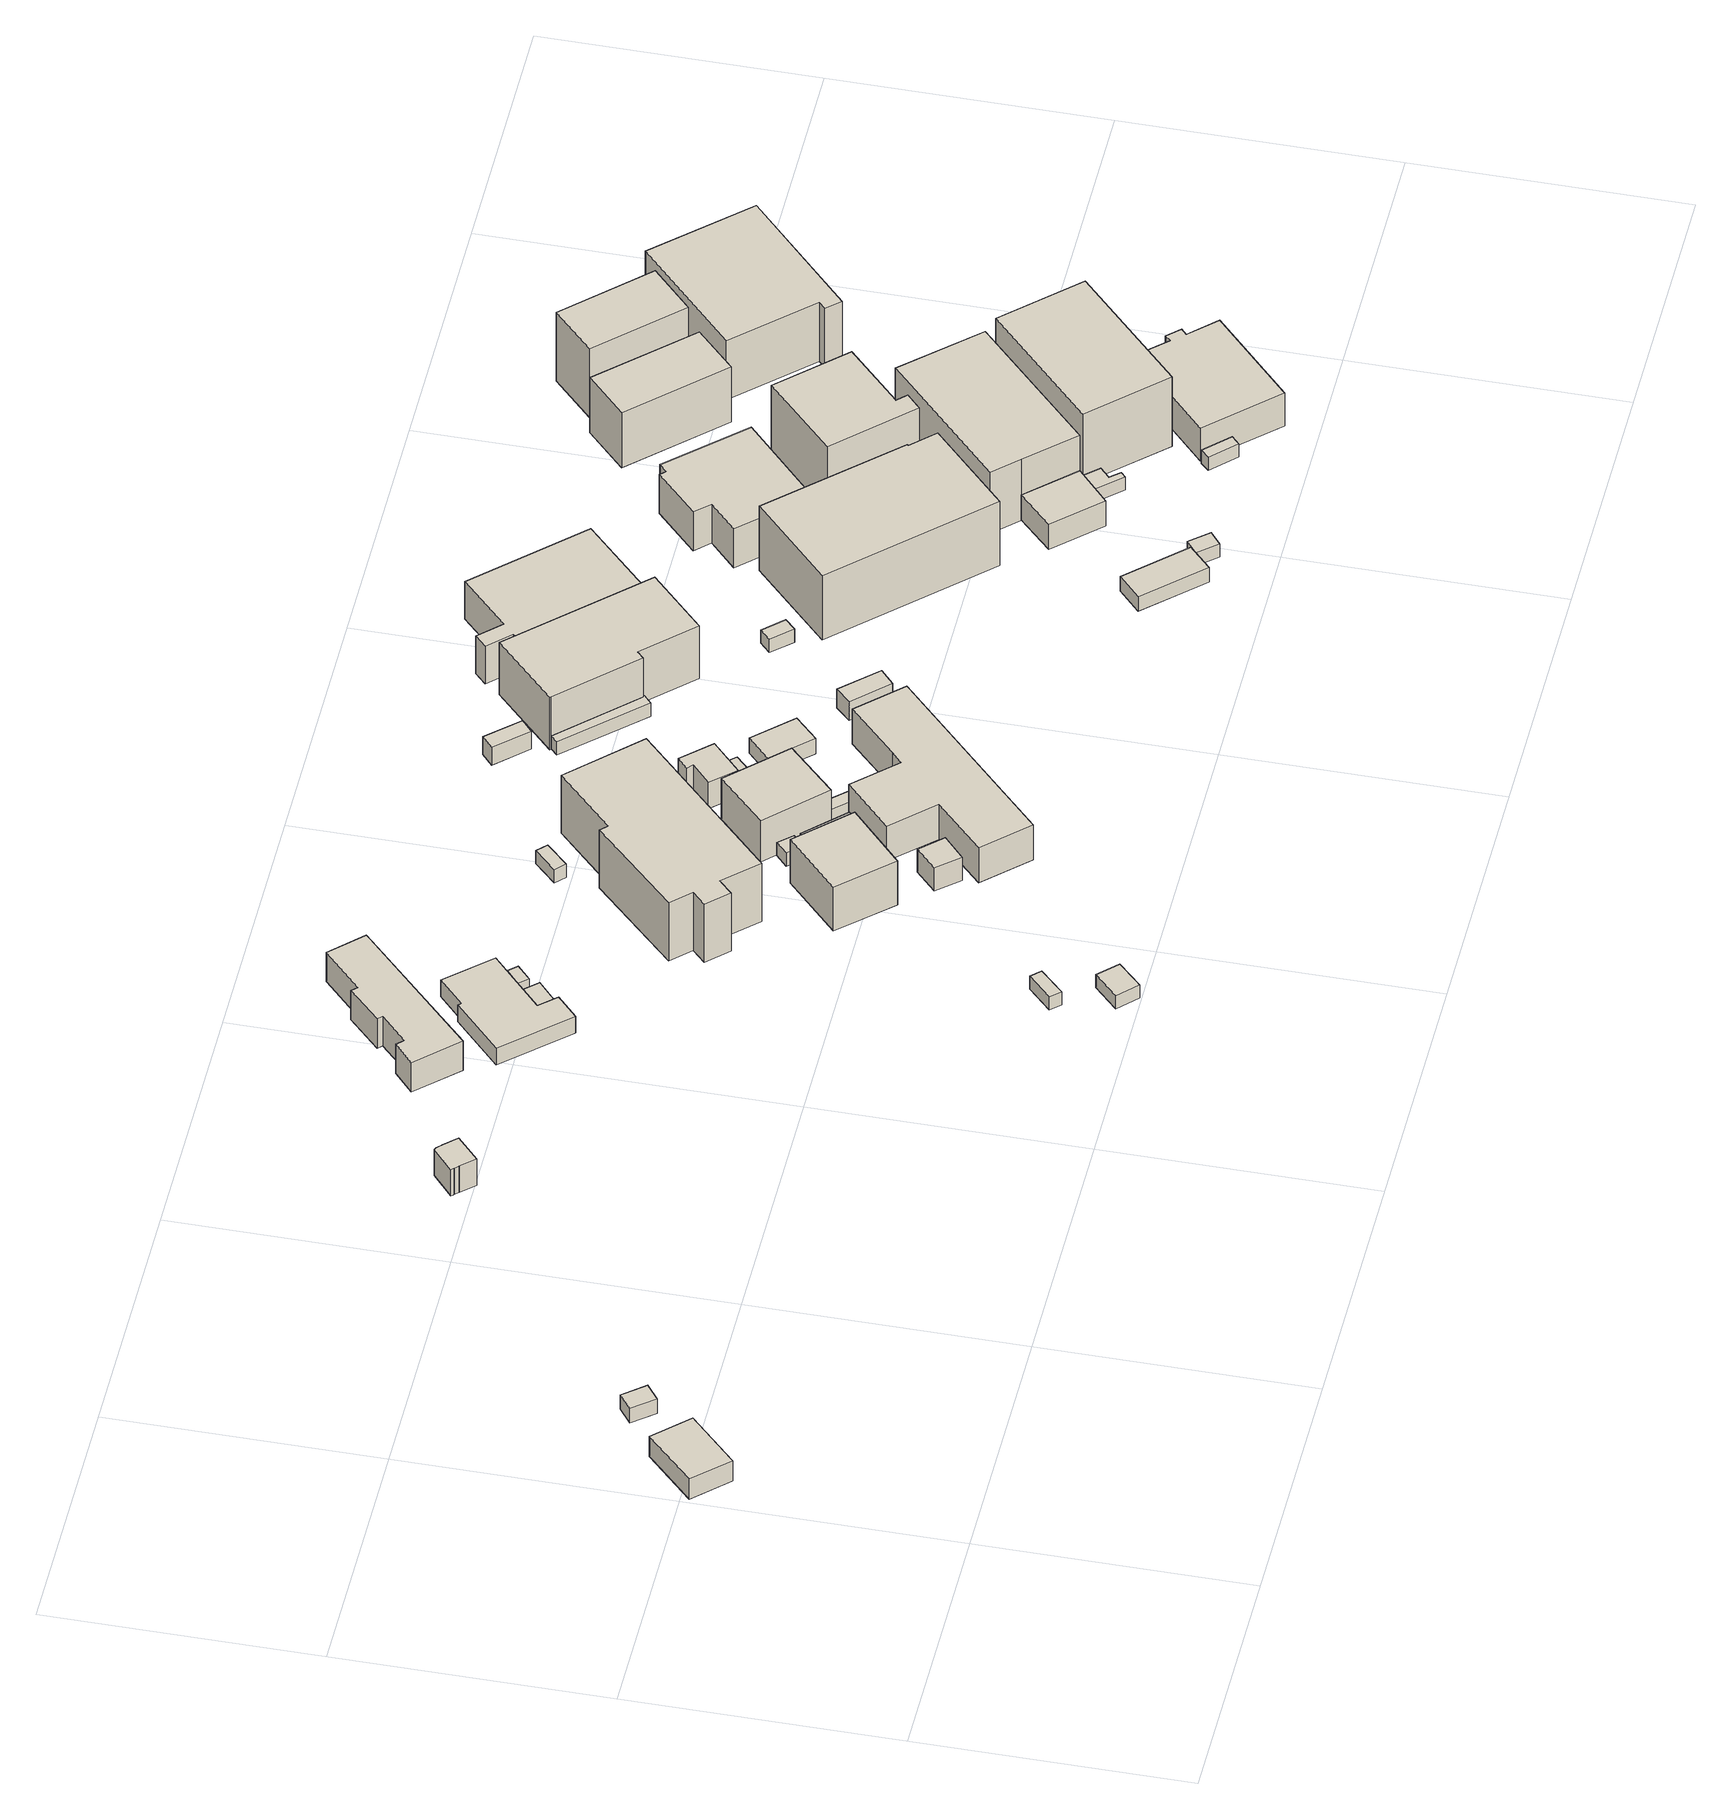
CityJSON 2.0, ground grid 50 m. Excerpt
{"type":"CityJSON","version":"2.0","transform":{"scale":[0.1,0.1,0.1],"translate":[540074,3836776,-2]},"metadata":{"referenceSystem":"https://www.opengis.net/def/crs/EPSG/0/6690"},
"CityObjects":{
"building1":{"type":"Building","attributes":{"class":"3001","measuredHeight":4.7,"BuildingDetailAttribute.specifiedBuildingCoverageRate":0.6,"BuildingDetailAttribute.surveyYear":2017,"BuildingTsunamiRiskAttribute.description":"1","BuildingTsunamiRiskAttribute.rank":"3","BuildingTsunamiRiskAttribute.depth":4.36,"BuildingHighTideRiskAttribute.description":"1","BuildingHighTideRiskAttribute.rank":"4","BuildingHighTideRiskAttribute.depth":7.45,"BuildingIDAttribute.prefecture":"27","BuildingIDAttribute.city":"27104"},"geometry":[{"type":"Solid","lod":"1","boundaries":[[[[0,1,2,3]],[[2,4,5,3]],[[1,6,4,2]],[[0,7,6,1]],[[3,5,7,0]],[[4,6,7,5]]]]}]},
"building2":{"type":"Building","attributes":{"計測周辺長":17.81,"1/2500図郭":56,"区名":"此花区","町丁目名称":"島屋５丁目","街区番号":1,"class":"3001","usage":"441","measuredHeight":3.3,"storeysAboveGround":1,"BuildingDetailAttribute.buildingRoofEdgeArea":19.31,"BuildingDetailAttribute.buildingStructureType":"610","BuildingDetailAttribute.buildingStructureOrgType":"2","BuildingDetailAttribute.detailedUsage":"1520","BuildingDetailAttribute.specifiedBuildingCoverageRate":0.6,"BuildingDetailAttribute.surveyYear":2017,"BuildingTsunamiRiskAttribute.description":"1","BuildingTsunamiRiskAttribute.rank":"3","BuildingTsunamiRiskAttribute.depth":4.49,"BuildingHighTideRiskAttribute.description":"1","BuildingHighTideRiskAttribute.rank":"4","BuildingHighTideRiskAttribute.depth":7.58,"BuildingIDAttribute.prefecture":"27","BuildingIDAttribute.city":"27104"},"geometry":[{"type":"Solid","lod":"1","boundaries":[[[[8,9,10,11]],[[10,12,13,11]],[[9,14,12,10]],[[8,15,14,9]],[[11,13,15,8]],[[12,14,15,13]]]]}]},
"building3":{"type":"Building","attributes":{"計測周辺長":21.99,"1/2500図郭":56,"区名":"此花区","町丁目名称":"島屋５丁目","街区番号":1,"class":"3001","usage":"441","measuredHeight":6,"storeysAboveGround":1,"BuildingDetailAttribute.buildingRoofEdgeArea":30.25,"BuildingDetailAttribute.buildingStructureType":"610","BuildingDetailAttribute.buildingStructureOrgType":"2","BuildingDetailAttribute.detailedUsage":"1520","BuildingDetailAttribute.specifiedBuildingCoverageRate":0.6,"BuildingDetailAttribute.surveyYear":2017,"BuildingTsunamiRiskAttribute.description":"1","BuildingTsunamiRiskAttribute.rank":"3","BuildingTsunamiRiskAttribute.depth":4.31,"BuildingHighTideRiskAttribute.description":"1","BuildingHighTideRiskAttribute.rank":"4","BuildingHighTideRiskAttribute.depth":7.41,"BuildingIDAttribute.prefecture":"27","BuildingIDAttribute.city":"27104"},"geometry":[{"type":"Solid","lod":"1","boundaries":[[[[16,17,18,19,20,21,22,23,24,25,26]],[[25,27,28,26]],[[24,29,27,25]],[[23,30,29,24]],[[22,31,30,23]],[[21,32,31,22]],[[20,33,32,21]],[[19,34,33,20]],[[18,35,34,19]],[[17,36,35,18]],[[16,37,36,17]],[[26,28,37,16]],[[27,29,30,31,32,33,34,35,36,37,28]]]]}]},
"building4":{"type":"Building","attributes":{"計測周辺長":17.36,"1/2500図郭":56,"区名":"此花区","町丁目名称":"島屋５丁目","街区番号":1,"class":"3001","usage":"441","storeysAboveGround":2,"BuildingDetailAttribute.buildingRoofEdgeArea":15.36,"BuildingDetailAttribute.buildingStructureType":"610","BuildingDetailAttribute.buildingStructureOrgType":"2","BuildingDetailAttribute.detailedUsage":"1520","BuildingDetailAttribute.specifiedBuildingCoverageRate":0.6,"BuildingDetailAttribute.surveyYear":2017,"BuildingTsunamiRiskAttribute.description":"1","BuildingTsunamiRiskAttribute.rank":"3","BuildingTsunamiRiskAttribute.depth":4.17,"BuildingHighTideRiskAttribute.description":"1","BuildingHighTideRiskAttribute.rank":"4","BuildingHighTideRiskAttribute.depth":7.27,"BuildingIDAttribute.prefecture":"27","BuildingIDAttribute.city":"27104"},"geometry":[{"type":"Solid","lod":"1","boundaries":[[[[38,39,40,41]],[[40,42,43,41]],[[39,44,42,40]],[[38,45,44,39]],[[41,43,45,38]],[[42,44,45,43]]]]}]},
"building5":{"type":"Building","attributes":{"計測周辺長":22.14,"1/2500図郭":56,"区名":"此花区","町丁目名称":"島屋５丁目","街区番号":1,"class":"3001","usage":"441","storeysAboveGround":2,"BuildingDetailAttribute.buildingRoofEdgeArea":30.17,"BuildingDetailAttribute.buildingStructureType":"610","BuildingDetailAttribute.buildingStructureOrgType":"2","BuildingDetailAttribute.detailedUsage":"1520","BuildingDetailAttribute.specifiedBuildingCoverageRate":0.6,"BuildingDetailAttribute.surveyYear":2017,"BuildingTsunamiRiskAttribute.description":"1","BuildingTsunamiRiskAttribute.rank":"3","BuildingTsunamiRiskAttribute.depth":4.12,"BuildingHighTideRiskAttribute.description":"1","BuildingHighTideRiskAttribute.rank":"4","BuildingHighTideRiskAttribute.depth":7.22,"BuildingIDAttribute.prefecture":"27","BuildingIDAttribute.city":"27104"},"geometry":[{"type":"Solid","lod":"1","boundaries":[[[[46,47,48,49]],[[48,50,51,49]],[[47,52,50,48]],[[46,53,52,47]],[[49,51,53,46]],[[50,52,53,51]]]]}]},
"building6":{"type":"Building","attributes":{"計測周辺長":84.19,"1/2500図郭":56,"区名":"此花区","町丁目名称":"島屋５丁目","街区番号":1,"class":"3001","usage":"441","measuredHeight":6.7,"storeysAboveGround":2,"BuildingDetailAttribute.buildingRoofEdgeArea":272.31,"BuildingDetailAttribute.buildingStructureType":"610","BuildingDetailAttribute.buildingStructureOrgType":"2","BuildingDetailAttribute.detailedUsage":"1520","BuildingDetailAttribute.specifiedBuildingCoverageRate":0.6,"BuildingDetailAttribute.surveyYear":2017,"BuildingTsunamiRiskAttribute.description":"1","BuildingTsunamiRiskAttribute.rank":"3","BuildingTsunamiRiskAttribute.depth":4.66,"BuildingHighTideRiskAttribute.description":"1","BuildingHighTideRiskAttribute.rank":"4","BuildingHighTideRiskAttribute.depth":7.77,"BuildingIDAttribute.prefecture":"27","BuildingIDAttribute.city":"27104"},"geometry":[{"type":"Solid","lod":"1","boundaries":[[[[54,55,56,57,58,59,60,61,62,63]],[[62,64,65,63]],[[61,66,64,62]],[[60,67,66,61]],[[59,68,67,60]],[[58,69,68,59]],[[57,70,69,58]],[[56,71,70,57]],[[55,72,71,56]],[[54,73,72,55]],[[63,65,73,54]],[[64,66,67,68,69,70,71,72,73,65]]]]}]},
"building7":{"type":"Building","attributes":{"計測周辺長":70,"1/2500図郭":56,"区名":"此花区","町丁目名称":"島屋５丁目","街区番号":1,"class":"3001","usage":"441","measuredHeight":3.8,"storeysAboveGround":2,"BuildingDetailAttribute.buildingRoofEdgeArea":241.01,"BuildingDetailAttribute.buildingStructureType":"610","BuildingDetailAttribute.buildingStructureOrgType":"2","BuildingDetailAttribute.detailedUsage":"1520","BuildingDetailAttribute.specifiedBuildingCoverageRate":0.6,"BuildingDetailAttribute.surveyYear":2017,"BuildingTsunamiRiskAttribute.description":"1","BuildingTsunamiRiskAttribute.rank":"3","BuildingTsunamiRiskAttribute.depth":4.44,"BuildingHighTideRiskAttribute.description":"1","BuildingHighTideRiskAttribute.rank":"4","BuildingHighTideRiskAttribute.depth":7.55,"BuildingIDAttribute.prefecture":"27","BuildingIDAttribute.city":"27104"},"geometry":[{"type":"Solid","lod":"1","boundaries":[[[[74,75,76,77,78,79,80,81]],[[80,82,83,81]],[[79,84,82,80]],[[78,85,84,79]],[[77,86,85,78]],[[76,87,86,77]],[[75,88,87,76]],[[74,89,88,75]],[[81,83,89,74]],[[82,84,85,86,87,88,89,83]]]]}]},
"building8":{"type":"Building","attributes":{"class":"3003","BuildingDetailAttribute.specifiedBuildingCoverageRate":0.6,"BuildingDetailAttribute.surveyYear":2017,"BuildingTsunamiRiskAttribute.description":"1","BuildingTsunamiRiskAttribute.rank":"3","BuildingTsunamiRiskAttribute.depth":4.48,"BuildingHighTideRiskAttribute.description":"1","BuildingHighTideRiskAttribute.rank":"4","BuildingHighTideRiskAttribute.depth":7.58,"BuildingIDAttribute.prefecture":"27","BuildingIDAttribute.city":"27104"},"geometry":[{"type":"Solid","lod":"1","boundaries":[[[[90,91,92,93]],[[92,94,95,93]],[[91,96,94,92]],[[90,97,96,91]],[[93,95,97,90]],[[94,96,97,95]]]]}]},
"building9":{"type":"Building","attributes":{"class":"3001","BuildingDetailAttribute.specifiedBuildingCoverageRate":0.6,"BuildingDetailAttribute.surveyYear":2017,"BuildingTsunamiRiskAttribute.description":"1","BuildingTsunamiRiskAttribute.rank":"3","BuildingTsunamiRiskAttribute.depth":4.39,"BuildingHighTideRiskAttribute.description":"1","BuildingHighTideRiskAttribute.rank":"4","BuildingHighTideRiskAttribute.depth":7.5,"BuildingIDAttribute.prefecture":"27","BuildingIDAttribute.city":"27104"},"geometry":[{"type":"Solid","lod":"1","boundaries":[[[[98,99,100,101]],[[100,102,103,101]],[[99,104,102,100]],[[98,105,104,99]],[[101,103,105,98]],[[102,104,105,103]]]]}]},
"building10":{"type":"Building","attributes":{"計測周辺長":53.42,"1/2500図郭":56,"区名":"此花区","町丁目名称":"島屋５丁目","街区番号":1,"class":"3001","usage":"441","measuredHeight":10,"storeysAboveGround":2,"BuildingDetailAttribute.buildingRoofEdgeArea":177.83,"BuildingDetailAttribute.buildingStructureType":"610","BuildingDetailAttribute.buildingStructureOrgType":"2","BuildingDetailAttribute.detailedUsage":"1520","BuildingDetailAttribute.specifiedBuildingCoverageRate":0.6,"BuildingDetailAttribute.surveyYear":2017,"BuildingTsunamiRiskAttribute.description":"1","BuildingTsunamiRiskAttribute.rank":"3","BuildingTsunamiRiskAttribute.depth":4.28,"BuildingHighTideRiskAttribute.description":"1","BuildingHighTideRiskAttribute.rank":"4","BuildingHighTideRiskAttribute.depth":7.39,"BuildingIDAttribute.prefecture":"27","BuildingIDAttribute.city":"27104"},"geometry":[{"type":"Solid","lod":"1","boundaries":[[[[106,107,108,109]],[[108,110,111,109]],[[107,112,110,108]],[[106,113,112,107]],[[109,111,113,106]],[[110,112,113,111]]]]}]},
"building11":{"type":"Building","attributes":{"計測周辺長":21.95,"1/2500図郭":56,"区名":"此花区","町丁目名称":"島屋５丁目","街区番号":1,"class":"3001","usage":"441","measuredHeight":5.3,"storeysAboveGround":1,"BuildingDetailAttribute.buildingRoofEdgeArea":30.09,"BuildingDetailAttribute.buildingStructureType":"610","BuildingDetailAttribute.buildingStructureOrgType":"2","BuildingDetailAttribute.detailedUsage":"1520","BuildingDetailAttribute.specifiedBuildingCoverageRate":0.6,"BuildingDetailAttribute.surveyYear":2017,"BuildingTsunamiRiskAttribute.description":"1","BuildingTsunamiRiskAttribute.rank":"3","BuildingTsunamiRiskAttribute.depth":4.28,"BuildingHighTideRiskAttribute.description":"1","BuildingHighTideRiskAttribute.rank":"4","BuildingHighTideRiskAttribute.depth":7.38,"BuildingIDAttribute.prefecture":"27","BuildingIDAttribute.city":"27104"},"geometry":[{"type":"Solid","lod":"1","boundaries":[[[[114,115,116,117]],[[116,118,119,117]],[[115,120,118,116]],[[114,121,120,115]],[[117,119,121,114]],[[118,120,121,119]]]]}]},
"building12":{"type":"Building","attributes":{"計測周辺長":117.54,"1/2500図郭":56,"区名":"此花区","町丁目名称":"島屋５丁目","街区番号":1,"class":"3002","usage":"441","measuredHeight":13.3,"storeysAboveGround":2,"BuildingDetailAttribute.buildingRoofEdgeArea":674.58,"BuildingDetailAttribute.buildingStructureType":"610","BuildingDetailAttribute.buildingStructureOrgType":"2","BuildingDetailAttribute.detailedUsage":"1520","BuildingDetailAttribute.specifiedBuildingCoverageRate":0.6,"BuildingDetailAttribute.surveyYear":2017,"BuildingTsunamiRiskAttribute.description":"1","BuildingTsunamiRiskAttribute.rank":"3","BuildingTsunamiRiskAttribute.depth":4.44,"BuildingHighTideRiskAttribute.description":"1","BuildingHighTideRiskAttribute.rank":"4","BuildingHighTideRiskAttribute.depth":7.6,"BuildingIDAttribute.prefecture":"27","BuildingIDAttribute.city":"27104"},"geometry":[{"type":"Solid","lod":"1","boundaries":[[[[122,123,124,125,126,127,128,129,130,131]],[[130,132,133,131]],[[129,134,132,130]],[[128,135,134,129]],[[127,136,135,128]],[[126,137,136,127]],[[125,138,137,126]],[[124,139,138,125]],[[123,140,139,124]],[[122,141,140,123]],[[131,133,141,122]],[[132,134,135,136,137,138,139,140,141,133]]]]}]},
"building13":{"type":"Building","attributes":{"class":"3001","BuildingDetailAttribute.specifiedBuildingCoverageRate":0.6,"BuildingDetailAttribute.surveyYear":2017,"BuildingTsunamiRiskAttribute.description":"1","BuildingTsunamiRiskAttribute.rank":"3","BuildingTsunamiRiskAttribute.depth":4.15,"BuildingHighTideRiskAttribute.description":"1","BuildingHighTideRiskAttribute.rank":"4","BuildingHighTideRiskAttribute.depth":7.26,"BuildingIDAttribute.prefecture":"27","BuildingIDAttribute.city":"27104"},"geometry":[{"type":"Solid","lod":"1","boundaries":[[[[142,143,144,145]],[[144,146,147,145]],[[143,148,146,144]],[[142,149,148,143]],[[145,147,149,142]],[[146,148,149,147]]]]}]},
"building14":{"type":"Building","attributes":{"class":"3001","measuredHeight":3,"BuildingDetailAttribute.specifiedBuildingCoverageRate":0.6,"BuildingDetailAttribute.surveyYear":2017,"BuildingTsunamiRiskAttribute.description":"1","BuildingTsunamiRiskAttribute.rank":"3","BuildingTsunamiRiskAttribute.depth":4.18,"BuildingHighTideRiskAttribute.description":"1","BuildingHighTideRiskAttribute.rank":"4","BuildingHighTideRiskAttribute.depth":7.29,"BuildingIDAttribute.prefecture":"27","BuildingIDAttribute.city":"27104"},"geometry":[{"type":"Solid","lod":"1","boundaries":[[[[150,151,152,153]],[[152,154,155,153]],[[151,156,154,152]],[[150,157,156,151]],[[153,155,157,150]],[[154,156,157,155]]]]}]},
"building15":{"type":"Building","attributes":{"class":"3001","BuildingDetailAttribute.specifiedBuildingCoverageRate":0.6,"BuildingDetailAttribute.surveyYear":2017,"BuildingTsunamiRiskAttribute.description":"1","BuildingTsunamiRiskAttribute.rank":"3","BuildingTsunamiRiskAttribute.depth":4.43,"BuildingHighTideRiskAttribute.description":"1","BuildingHighTideRiskAttribute.rank":"4","BuildingHighTideRiskAttribute.depth":7.54,"BuildingIDAttribute.prefecture":"27","BuildingIDAttribute.city":"27104"},"geometry":[{"type":"Solid","lod":"1","boundaries":[[[[158,159,160,161]],[[160,162,163,161]],[[159,164,162,160]],[[158,165,164,159]],[[161,163,165,158]],[[162,164,165,163]]]]}]},
"building16":{"type":"Building","attributes":{"class":"3001","BuildingDetailAttribute.specifiedBuildingCoverageRate":0.6,"BuildingDetailAttribute.surveyYear":2017,"BuildingTsunamiRiskAttribute.description":"1","BuildingTsunamiRiskAttribute.rank":"3","BuildingTsunamiRiskAttribute.depth":4.09,"BuildingHighTideRiskAttribute.description":"1","BuildingHighTideRiskAttribute.rank":"4","BuildingHighTideRiskAttribute.depth":7.2,"BuildingIDAttribute.prefecture":"27","BuildingIDAttribute.city":"27104"},"geometry":[{"type":"Solid","lod":"1","boundaries":[[[[166,167,168,169]],[[168,170,171,169]],[[167,172,170,168]],[[166,173,172,167]],[[169,171,173,166]],[[170,172,173,171]]]]}]},
"building17":{"type":"Building","attributes":{"計測周辺長":55.17,"1/2500図郭":56,"区名":"此花区","町丁目名称":"島屋５丁目","街区番号":1,"class":"3001","usage":"441","measuredHeight":9.5,"storeysAboveGround":2,"BuildingDetailAttribute.buildingRoofEdgeArea":189.56,"BuildingDetailAttribute.buildingStructureType":"610","BuildingDetailAttribute.buildingStructureOrgType":"2","BuildingDetailAttribute.detailedUsage":"1520","BuildingDetailAttribute.specifiedBuildingCoverageRate":0.6,"BuildingDetailAttribute.surveyYear":2017,"BuildingTsunamiRiskAttribute.description":"1","BuildingTsunamiRiskAttribute.rank":"3","BuildingTsunamiRiskAttribute.depth":3.87,"BuildingHighTideRiskAttribute.description":"1","BuildingHighTideRiskAttribute.rank":"4","BuildingHighTideRiskAttribute.depth":6.98,"BuildingIDAttribute.prefecture":"27","BuildingIDAttribute.city":"27104"},"geometry":[{"type":"Solid","lod":"1","boundaries":[[[[174,175,176,177]],[[176,178,179,177]],[[175,180,178,176]],[[174,181,180,175]],[[177,179,181,174]],[[178,180,181,179]]]]}]},
"building18":{"type":"Building","attributes":{"class":"3001","BuildingDetailAttribute.specifiedBuildingCoverageRate":0.6,"BuildingDetailAttribute.surveyYear":2017,"BuildingTsunamiRiskAttribute.description":"1","BuildingTsunamiRiskAttribute.rank":"3","BuildingTsunamiRiskAttribute.depth":4.09,"BuildingHighTideRiskAttribute.description":"1","BuildingHighTideRiskAttribute.rank":"4","BuildingHighTideRiskAttribute.depth":7.2,"BuildingIDAttribute.prefecture":"27","BuildingIDAttribute.city":"27104"},"geometry":[{"type":"Solid","lod":"1","boundaries":[[[[182,183,184,185]],[[184,186,187,185]],[[183,188,186,184]],[[182,189,188,183]],[[185,187,189,182]],[[186,188,189,187]]]]}]},
"building19":{"type":"Building","attributes":{"class":"3001","measuredHeight":7.9,"BuildingDetailAttribute.specifiedBuildingCoverageRate":0.6,"BuildingDetailAttribute.surveyYear":2017,"BuildingTsunamiRiskAttribute.description":"1","BuildingTsunamiRiskAttribute.rank":"3","BuildingTsunamiRiskAttribute.depth":4.09,"BuildingHighTideRiskAttribute.description":"1","BuildingHighTideRiskAttribute.rank":"4","BuildingHighTideRiskAttribute.depth":7.2,"BuildingIDAttribute.prefecture":"27","BuildingIDAttribute.city":"27104"},"geometry":[{"type":"Solid","lod":"1","boundaries":[[[[190,191,192,193,194,195,196,197,198,199]],[[198,200,201,199]],[[197,202,200,198]],[[196,203,202,197]],[[195,204,203,196]],[[194,205,204,195]],[[193,206,205,194]],[[192,207,206,193]],[[191,208,207,192]],[[190,209,208,191]],[[199,201,209,190]],[[200,202,203,204,205,206,207,208,209,201]]]]}]},
"building20":{"type":"Building","attributes":{"class":"3001","measuredHeight":6,"BuildingDetailAttribute.specifiedBuildingCoverageRate":0.6,"BuildingDetailAttribute.surveyYear":2017,"BuildingTsunamiRiskAttribute.description":"1","BuildingTsunamiRiskAttribute.rank":"3","BuildingTsunamiRiskAttribute.depth":4.16,"BuildingHighTideRiskAttribute.description":"1","BuildingHighTideRiskAttribute.rank":"4","BuildingHighTideRiskAttribute.depth":7.27,"BuildingIDAttribute.prefecture":"27","BuildingIDAttribute.city":"27104"},"geometry":[{"type":"Solid","lod":"1","boundaries":[[[[210,211,212,213,214,215]],[[214,216,217,215]],[[213,218,216,214]],[[212,219,218,213]],[[211,220,219,212]],[[210,221,220,211]],[[215,217,221,210]],[[216,218,219,220,221,217]]]]}]},
"building21":{"type":"Building","attributes":{"class":"3001","BuildingDetailAttribute.specifiedBuildingCoverageRate":0.6,"BuildingDetailAttribute.surveyYear":2017,"BuildingTsunamiRiskAttribute.description":"1","BuildingTsunamiRiskAttribute.rank":"3","BuildingTsunamiRiskAttribute.depth":3.77,"BuildingHighTideRiskAttribute.description":"1","BuildingHighTideRiskAttribute.rank":"4","BuildingHighTideRiskAttribute.depth":6.88,"BuildingIDAttribute.prefecture":"27","BuildingIDAttribute.city":"27104"},"geometry":[{"type":"Solid","lod":"1","boundaries":[[[[222,223,224,225]],[[224,226,227,225]],[[223,228,226,224]],[[222,229,228,223]],[[225,227,229,222]],[[226,228,229,227]]]]}]},
"building22":{"type":"Building","attributes":{"計測周辺長":30.96,"1/2500図郭":56,"区名":"此花区","町丁目名称":"島屋５丁目","街区番号":1,"class":"3001","usage":"441","measuredHeight":3.5,"storeysAboveGround":1,"BuildingDetailAttribute.buildingRoofEdgeArea":56.95,"BuildingDetailAttribute.buildingStructureType":"610","BuildingDetailAttribute.buildingStructureOrgType":"2","BuildingDetailAttribute.detailedUsage":"1520","BuildingDetailAttribute.specifiedBuildingCoverageRate":0.6,"BuildingDetailAttribute.surveyYear":2017,"BuildingTsunamiRiskAttribute.description":"1","BuildingTsunamiRiskAttribute.rank":"3","BuildingTsunamiRiskAttribute.depth":3.61,"BuildingHighTideRiskAttribute.description":"1","BuildingHighTideRiskAttribute.rank":"4","BuildingHighTideRiskAttribute.depth":6.73,"BuildingIDAttribute.prefecture":"27","BuildingIDAttribute.city":"27104"},"geometry":[{"type":"Solid","lod":"1","boundaries":[[[[230,231,232,233]],[[232,234,235,233]],[[231,236,234,232]],[[230,237,236,231]],[[233,235,237,230]],[[234,236,237,235]]]]}]},
"building23":{"type":"Building","attributes":{"計測周辺長":21.59,"1/2500図郭":56,"区名":"此花区","町丁目名称":"島屋４丁目","街区番号":4,"class":"3001","usage":"431","measuredHeight":4.1,"storeysAboveGround":1,"BuildingDetailAttribute.buildingRoofEdgeArea":23.44,"BuildingDetailAttribute.buildingStructureType":"610","BuildingDetailAttribute.buildingStructureOrgType":"2","BuildingDetailAttribute.detailedUsage":"1720","BuildingDetailAttribute.specifiedBuildingCoverageRate":0.6,"BuildingDetailAttribute.surveyYear":2017,"BuildingTsunamiRiskAttribute.description":"1","BuildingTsunamiRiskAttribute.rank":"3","BuildingTsunamiRiskAttribute.depth":4.09,"BuildingHighTideRiskAttribute.description":"1","BuildingHighTideRiskAttribute.rank":"4","BuildingHighTideRiskAttribute.depth":7.2,"BuildingIDAttribute.prefecture":"27","BuildingIDAttribute.city":"27104"},"geometry":[{"type":"Solid","lod":"1","boundaries":[[[[238,239,240,241]],[[240,242,243,241]],[[239,244,242,240]],[[238,245,244,239]],[[241,243,245,238]],[[242,244,245,243]]]]}]},
"building24":{"type":"Building","attributes":{"class":"3003","BuildingDetailAttribute.specifiedBuildingCoverageRate":0.6,"BuildingDetailAttribute.surveyYear":2017,"BuildingTsunamiRiskAttribute.description":"1","BuildingTsunamiRiskAttribute.rank":"3","BuildingTsunamiRiskAttribute.depth":4.46,"BuildingHighTideRiskAttribute.description":"1","BuildingHighTideRiskAttribute.rank":"4","BuildingHighTideRiskAttribute.depth":7.57,"BuildingIDAttribute.prefecture":"27","BuildingIDAttribute.city":"27104"},"geometry":[{"type":"Solid","lod":"1","boundaries":[[[[246,247,248,249,250,251]],[[250,252,253,251]],[[249,254,252,250]],[[248,255,254,249]],[[247,256,255,248]],[[246,257,256,247]],[[251,253,257,246]],[[252,254,255,256,257,253]]]]}]},
"building25":{"type":"Building","attributes":{"計測周辺長":25.12,"1/2500図郭":56,"区名":"此花区","町丁目名称":"島屋５丁目","街区番号":1,"class":"3001","usage":"441","measuredHeight":4.3,"storeysAboveGround":2,"BuildingDetailAttribute.buildingRoofEdgeArea":33.28,"BuildingDetailAttribute.buildingStructureType":"610","BuildingDetailAttribute.buildingStructureOrgType":"2","BuildingDetailAttribute.detailedUsage":"1520","BuildingDetailAttribute.specifiedBuildingCoverageRate":0.6,"BuildingDetailAttribute.surveyYear":2017,"BuildingTsunamiRiskAttribute.description":"1","BuildingTsunamiRiskAttribute.rank":"3","BuildingTsunamiRiskAttribute.depth":4.21,"BuildingHighTideRiskAttribute.description":"1","BuildingHighTideRiskAttribute.rank":"4","BuildingHighTideRiskAttribute.depth":7.32,"BuildingIDAttribute.prefecture":"27","BuildingIDAttribute.city":"27104"},"geometry":[{"type":"Solid","lod":"1","boundaries":[[[[258,259,260,261]],[[260,262,263,261]],[[259,264,262,260]],[[258,265,264,259]],[[261,263,265,258]],[[262,264,265,263]]]]}]},
"building26":{"type":"Building","attributes":{"計測周辺長":93.59,"1/2500図郭":56,"区名":"此花区","町丁目名称":"島屋４丁目","街区番号":4,"class":"3002","usage":"401","measuredHeight":12.1,"storeysAboveGround":3,"BuildingDetailAttribute.buildingRoofEdgeArea":472.45,"BuildingDetailAttribute.buildingStructureType":"610","BuildingDetailAttribute.buildingStructureOrgType":"2","BuildingDetailAttribute.detailedUsage":"1310","BuildingDetailAttribute.specifiedBuildingCoverageRate":0.6,"BuildingDetailAttribute.surveyYear":2017,"BuildingTsunamiRiskAttribute.description":"1","BuildingTsunamiRiskAttribute.rank":"3","BuildingTsunamiRiskAttribute.depth":4.54,"BuildingHighTideRiskAttribute.description":"1","BuildingHighTideRiskAttribute.rank":"4","BuildingHighTideRiskAttribute.depth":7.65,"BuildingIDAttribute.prefecture":"27","BuildingIDAttribute.city":"27104"},"geometry":[{"type":"Solid","lod":"1","boundaries":[[[[266,267,268,269,270,271,272,273]],[[272,274,275,273]],[[271,276,274,272]],[[270,277,276,271]],[[269,278,277,270]],[[268,279,278,269]],[[267,280,279,268]],[[266,281,280,267]],[[273,275,281,266]],[[274,276,277,278,279,280,281,275]]]]}]},
"building27":{"type":"Building","attributes":{"class":"3003","BuildingDetailAttribute.specifiedBuildingCoverageRate":0.6,"BuildingDetailAttribute.surveyYear":2017,"BuildingTsunamiRiskAttribute.description":"1","BuildingTsunamiRiskAttribute.rank":"3","BuildingTsunamiRiskAttribute.depth":4.45,"BuildingHighTideRiskAttribute.description":"1","BuildingHighTideRiskAttribute.rank":"4","BuildingHighTideRiskAttribute.depth":7.57,"BuildingIDAttribute.prefecture":"27","BuildingIDAttribute.city":"27104"},"geometry":[{"type":"Solid","lod":"1","boundaries":[[[[282,283,284,285]],[[284,286,287,285]],[[283,288,286,284]],[[282,289,288,283]],[[285,287,289,282]],[[286,288,289,287]]]]}]},
"building28":{"type":"Building","attributes":{"計測周辺長":94.81,"1/2500図郭":56,"区名":"此花区","町丁目名称":"島屋４丁目","街区番号":4,"class":"3002","usage":"431","measuredHeight":8.7,"storeysAboveGround":3,"BuildingDetailAttribute.buildingRoofEdgeArea":438.18,"BuildingDetailAttribute.buildingStructureType":"610","BuildingDetailAttribute.buildingStructureOrgType":"2","BuildingDetailAttribute.detailedUsage":"1720","BuildingDetailAttribute.specifiedBuildingCoverageRate":0.6,"BuildingDetailAttribute.surveyYear":2017,"BuildingTsunamiRiskAttribute.description":"1","BuildingTsunamiRiskAttribute.rank":"3","BuildingTsunamiRiskAttribute.depth":4.52,"BuildingHighTideRiskAttribute.description":"1","BuildingHighTideRiskAttribute.rank":"4","BuildingHighTideRiskAttribute.depth":7.63,"BuildingIDAttribute.prefecture":"27","BuildingIDAttribute.city":"27104"},"geometry":[{"type":"Solid","lod":"1","boundaries":[[[[290,291,292,293,294,295,296,297]],[[296,298,299,297]],[[295,300,298,296]],[[294,301,300,295]],[[293,302,301,294]],[[292,303,302,293]],[[291,304,303,292]],[[290,305,304,291]],[[297,299,305,290]],[[298,300,301,302,303,304,305,299]]]]}]},
"building29":{"type":"Building","attributes":{"計測周辺長":39.62,"1/2500図郭":56,"区名":"此花区","町丁目名称":"島屋５丁目","街区番号":1,"class":"3001","usage":"441","measuredHeight":3.4,"storeysAboveGround":2,"BuildingDetailAttribute.buildingRoofEdgeArea":81.56,"BuildingDetailAttribute.buildingStructureType":"610","BuildingDetailAttribute.buildingStructureOrgType":"2","BuildingDetailAttribute.detailedUsage":"1520","BuildingDetailAttribute.specifiedBuildingCoverageRate":0.6,"BuildingDetailAttribute.surveyYear":2017,"BuildingTsunamiRiskAttribute.description":"1","BuildingTsunamiRiskAttribute.rank":"3","BuildingTsunamiRiskAttribute.depth":4.21,"BuildingHighTideRiskAttribute.description":"1","BuildingHighTideRiskAttribute.rank":"4","BuildingHighTideRiskAttribute.depth":7.33,"BuildingIDAttribute.prefecture":"27","BuildingIDAttribute.city":"27104"},"geometry":[{"type":"Solid","lod":"1","boundaries":[[[[306,307,308,309]],[[308,310,311,309]],[[307,312,310,308]],[[306,313,312,307]],[[309,311,313,306]],[[310,312,313,311]]]]}]},
"building30":{"type":"Building","attributes":{"計測周辺長":15.62,"1/2500図郭":56,"区名":"此花区","町丁目名称":"島屋５丁目","街区番号":1,"class":"3001","usage":"441","storeysAboveGround":2,"BuildingDetailAttribute.buildingRoofEdgeArea":14.75,"BuildingDetailAttribute.buildingStructureType":"610","BuildingDetailAttribute.buildingStructureOrgType":"2","BuildingDetailAttribute.detailedUsage":"1520","BuildingDetailAttribute.specifiedBuildingCoverageRate":0.6,"BuildingDetailAttribute.surveyYear":2017,"BuildingTsunamiRiskAttribute.description":"1","BuildingTsunamiRiskAttribute.rank":"3","BuildingTsunamiRiskAttribute.depth":4.28,"BuildingHighTideRiskAttribute.description":"1","BuildingHighTideRiskAttribute.rank":"4","BuildingHighTideRiskAttribute.depth":7.41,"BuildingIDAttribute.prefecture":"27","BuildingIDAttribute.city":"27104"},"geometry":[{"type":"Solid","lod":"1","boundaries":[[[[314,315,316,317]],[[316,318,319,317]],[[315,320,318,316]],[[314,321,320,315]],[[317,319,321,314]],[[318,320,321,319]]]]}]},
"building31":{"type":"Building","attributes":{"計測周辺長":110.88,"1/2500図郭":56,"区名":"此花区","町丁目名称":"島屋４丁目","街区番号":2,"class":"3002","usage":"401","measuredHeight":14.7,"storeysAboveGround":4,"BuildingDetailAttribute.buildingRoofEdgeArea":711.51,"BuildingDetailAttribute.buildingStructureType":"603","BuildingDetailAttribute.buildingStructureOrgType":"3","BuildingDetailAttribute.detailedUsage":"1310","BuildingDetailAttribute.specifiedBuildingCoverageRate":0.6,"BuildingDetailAttribute.surveyYear":2017,"BuildingTsunamiRiskAttribute.description":"1","BuildingTsunamiRiskAttribute.rank":"3","BuildingTsunamiRiskAttribute.depth":3.99,"BuildingHighTideRiskAttribute.description":"1","BuildingHighTideRiskAttribute.rank":"4","BuildingHighTideRiskAttribute.depth":7.12,"BuildingIDAttribute.prefecture":"27","BuildingIDAttribute.city":"27104"},"geometry":[{"type":"Solid","lod":"1","boundaries":[[[[322,323,324,325,326,327]],[[326,328,329,327]],[[325,330,328,326]],[[324,331,330,325]],[[323,332,331,324]],[[322,333,332,323]],[[327,329,333,322]],[[328,330,331,332,333,329]]]]}]},
"building32":{"type":"Building","attributes":{"計測周辺長":114.3,"1/2500図郭":56,"区名":"此花区","町丁目名称":"島屋４丁目","街区番号":2,"class":"3001","usage":"441","measuredHeight":5.7,"storeysAboveGround":4,"BuildingDetailAttribute.buildingRoofEdgeArea":637.54,"BuildingDetailAttribute.buildingStructureType":"610","BuildingDetailAttribute.buildingStructureOrgType":"2","BuildingDetailAttribute.detailedUsage":"1510","BuildingDetailAttribute.specifiedBuildingCoverageRate":0.6,"BuildingDetailAttribute.surveyYear":2017,"BuildingTsunamiRiskAttribute.description":"1","BuildingTsunamiRiskAttribute.rank":"3","BuildingTsunamiRiskAttribute.depth":4.29,"BuildingHighTideRiskAttribute.description":"1","BuildingHighTideRiskAttribute.rank":"4","BuildingHighTideRiskAttribute.depth":7.42,"BuildingIDAttribute.prefecture":"27","BuildingIDAttribute.city":"27104"},"geometry":[{"type":"Solid","lod":"1","boundaries":[[[[334,335,336,337]],[[336,338,339,337]],[[335,340,338,336]],[[334,341,340,335]],[[337,339,341,334]],[[338,340,341,339]]]]}]},
"building33":{"type":"Building","attributes":{"計測周辺長":78.76,"1/2500図郭":56,"区名":"此花区","町丁目名称":"島屋４丁目","街区番号":2,"class":"3001","usage":"441","measuredHeight":9,"storeysAboveGround":2,"BuildingDetailAttribute.buildingRoofEdgeArea":357.98,"BuildingDetailAttribute.buildingStructureType":"610","BuildingDetailAttribute.buildingStructureOrgType":"2","BuildingDetailAttribute.detailedUsage":"1520","BuildingDetailAttribute.specifiedBuildingCoverageRate":0.6,"BuildingDetailAttribute.surveyYear":2017,"BuildingTsunamiRiskAttribute.description":"1","BuildingTsunamiRiskAttribute.rank":"3","BuildingTsunamiRiskAttribute.depth":4.45,"BuildingHighTideRiskAttribute.description":"1","BuildingHighTideRiskAttribute.rank":"4","BuildingHighTideRiskAttribute.depth":7.58,"BuildingIDAttribute.prefecture":"27","BuildingIDAttribute.city":"27104"},"geometry":[{"type":"Solid","lod":"1","boundaries":[[[[342,343,344,345,346,347,348,349]],[[348,350,351,349]],[[347,352,350,348]],[[346,353,352,347]],[[345,354,353,346]],[[344,355,354,345]],[[343,356,355,344]],[[342,357,356,343]],[[349,351,357,342]],[[350,352,353,354,355,356,357,351]]]]}]},
"building34":{"type":"Building","attributes":{"計測周辺長":19.73,"1/2500図郭":56,"区名":"此花区","町丁目名称":"島屋４丁目","街区番号":2,"class":"3001","usage":"441","storeysAboveGround":1,"BuildingDetailAttribute.buildingRoofEdgeArea":17.07,"BuildingDetailAttribute.buildingStructureType":"610","BuildingDetailAttribute.buildingStructureOrgType":"2","BuildingDetailAttribute.detailedUsage":"1510","BuildingDetailAttribute.specifiedBuildingCoverageRate":0.6,"BuildingDetailAttribute.surveyYear":2017,"BuildingTsunamiRiskAttribute.description":"1","BuildingTsunamiRiskAttribute.rank":"3","BuildingTsunamiRiskAttribute.depth":4.23,"BuildingHighTideRiskAttribute.description":"1","BuildingHighTideRiskAttribute.rank":"4","BuildingHighTideRiskAttribute.depth":7.37,"BuildingIDAttribute.prefecture":"27","BuildingIDAttribute.city":"27104"},"geometry":[{"type":"Solid","lod":"1","boundaries":[[[[358,359,360,361,362,363]],[[362,364,365,363]],[[361,366,364,362]],[[360,367,366,361]],[[359,368,367,360]],[[358,369,368,359]],[[363,365,369,358]],[[364,366,367,368,369,365]]]]}]},
"building35":{"type":"Building","attributes":{"class":"3003","BuildingDetailAttribute.specifiedBuildingCoverageRate":0.6,"BuildingDetailAttribute.surveyYear":2017,"BuildingTsunamiRiskAttribute.description":"1","BuildingTsunamiRiskAttribute.rank":"3","BuildingTsunamiRiskAttribute.depth":4.05,"BuildingHighTideRiskAttribute.description":"1","BuildingHighTideRiskAttribute.rank":"4","BuildingHighTideRiskAttribute.depth":7.18,"BuildingIDAttribute.prefecture":"27","BuildingIDAttribute.city":"27104"},"geometry":[{"type":"Solid","lod":"1","boundaries":[[[[370,371,372,373]],[[372,374,375,373]],[[371,376,374,372]],[[370,377,376,371]],[[373,375,377,370]],[[374,376,377,375]]]]}]},
"building36":{"type":"Building","attributes":{"計測周辺長":72.53,"1/2500図郭":56,"区名":"此花区","町丁目名称":"島屋４丁目","街区番号":2,"class":"3002","usage":"401","measuredHeight":18.7,"storeysAboveGround":4,"BuildingDetailAttribute.buildingRoofEdgeArea":295.11,"BuildingDetailAttribute.buildingStructureType":"603","BuildingDetailAttribute.buildingStructureOrgType":"3","BuildingDetailAttribute.detailedUsage":"1310","BuildingDetailAttribute.specifiedBuildingCoverageRate":0.6,"BuildingDetailAttribute.surveyYear":2017,"BuildingTsunamiRiskAttribute.description":"1","BuildingTsunamiRiskAttribute.rank":"3","BuildingTsunamiRiskAttribute.depth":4.31,"BuildingHighTideRiskAttribute.description":"1","BuildingHighTideRiskAttribute.rank":"4","BuildingHighTideRiskAttribute.depth":7.45,"BuildingIDAttribute.prefecture":"27","BuildingIDAttribute.city":"27104"},"geometry":[{"type":"Solid","lod":"1","boundaries":[[[[378,379,380,381,382,383]],[[382,384,385,383]],[[381,386,384,382]],[[380,387,386,381]],[[379,388,387,380]],[[378,389,388,379]],[[383,385,389,378]],[[384,386,387,388,389,385]]]]}]},
"building37":{"type":"Building","attributes":{"計測周辺長":114.3,"1/2500図郭":56,"区名":"此花区","町丁目名称":"島屋４丁目","街区番号":2,"class":"3002","usage":"441","measuredHeight":14.1,"storeysAboveGround":4,"BuildingDetailAttribute.buildingRoofEdgeArea":637.54,"BuildingDetailAttribute.buildingStructureType":"610","BuildingDetailAttribute.buildingStructureOrgType":"2","BuildingDetailAttribute.detailedUsage":"1510","BuildingDetailAttribute.specifiedBuildingCoverageRate":0.6,"BuildingDetailAttribute.surveyYear":2017,"BuildingTsunamiRiskAttribute.description":"1","BuildingTsunamiRiskAttribute.rank":"3","BuildingTsunamiRiskAttribute.depth":4.41,"BuildingHighTideRiskAttribute.description":"1","BuildingHighTideRiskAttribute.rank":"4","BuildingHighTideRiskAttribute.depth":7.54,"BuildingIDAttribute.prefecture":"27","BuildingIDAttribute.city":"27104"},"geometry":[{"type":"Solid","lod":"1","boundaries":[[[[390,391,392,393,394]],[[393,395,396,394]],[[392,397,395,393]],[[391,398,397,392]],[[390,399,398,391]],[[394,396,399,390]],[[395,397,398,399,396]]]]}]},
"building38":{"type":"Building","attributes":{"計測周辺長":91.22,"1/2500図郭":56,"区名":"此花区","町丁目名称":"島屋４丁目","街区番号":2,"class":"3002","usage":"441","measuredHeight":15.9,"storeysAboveGround":4,"BuildingDetailAttribute.buildingRoofEdgeArea":494.02,"BuildingDetailAttribute.buildingStructureType":"603","BuildingDetailAttribute.buildingStructureOrgType":"3","BuildingDetailAttribute.detailedUsage":"1510","BuildingDetailAttribute.specifiedBuildingCoverageRate":0.6,"BuildingDetailAttribute.surveyYear":2017,"BuildingTsunamiRiskAttribute.description":"1","BuildingTsunamiRiskAttribute.rank":"3","BuildingTsunamiRiskAttribute.depth":4.32,"BuildingHighTideRiskAttribute.description":"1","BuildingHighTideRiskAttribute.rank":"4","BuildingHighTideRiskAttribute.depth":7.46,"BuildingIDAttribute.prefecture":"27","BuildingIDAttribute.city":"27104"},"geometry":[{"type":"Solid","lod":"1","boundaries":[[[[400,401,402,403]],[[402,404,405,403]],[[401,406,404,402]],[[400,407,406,401]],[[403,405,407,400]],[[404,406,407,405]]]]}]},
"building39":{"type":"Building","attributes":{"計測周辺長":78.54,"1/2500図郭":56,"区名":"此花区","町丁目名称":"島屋４丁目","街区番号":2,"class":"3001","usage":"441","measuredHeight":7.5,"storeysAboveGround":3,"BuildingDetailAttribute.buildingRoofEdgeArea":357.54,"BuildingDetailAttribute.buildingStructureType":"610","BuildingDetailAttribute.buildingStructureOrgType":"2","BuildingDetailAttribute.detailedUsage":"1510","BuildingDetailAttribute.specifiedBuildingCoverageRate":0.6,"BuildingDetailAttribute.surveyYear":2017,"BuildingTsunamiRiskAttribute.description":"1","BuildingTsunamiRiskAttribute.rank":"3","BuildingTsunamiRiskAttribute.depth":4.11,"BuildingHighTideRiskAttribute.description":"1","BuildingHighTideRiskAttribute.rank":"4","BuildingHighTideRiskAttribute.depth":7.25,"BuildingIDAttribute.prefecture":"27","BuildingIDAttribute.city":"27104"},"geometry":[{"type":"Solid","lod":"1","boundaries":[[[[408,409,410,411,412,413,414,415]],[[414,416,417,415]],[[413,418,416,414]],[[412,419,418,413]],[[411,420,419,412]],[[410,421,420,411]],[[409,422,421,410]],[[408,423,422,409]],[[415,417,423,408]],[[416,418,419,420,421,422,423,417]]]]}]},
"building40":{"type":"Building","attributes":{"計測周辺長":64.04,"1/2500図郭":56,"区名":"此花区","町丁目名称":"島屋４丁目","街区番号":3,"class":"3002","usage":"401","measuredHeight":12.6,"storeysAboveGround":3,"BuildingDetailAttribute.buildingRoofEdgeArea":223.84,"BuildingDetailAttribute.buildingStructureType":"610","BuildingDetailAttribute.buildingStructureOrgType":"2","BuildingDetailAttribute.detailedUsage":"1310","BuildingDetailAttribute.specifiedBuildingCoverageRate":0.6,"BuildingDetailAttribute.surveyYear":2017,"BuildingTsunamiRiskAttribute.description":"1","BuildingTsunamiRiskAttribute.rank":"3","BuildingTsunamiRiskAttribute.depth":4.62,"BuildingHighTideRiskAttribute.description":"1","BuildingHighTideRiskAttribute.rank":"4","BuildingHighTideRiskAttribute.depth":7.77,"BuildingIDAttribute.prefecture":"27","BuildingIDAttribute.city":"27104"},"geometry":[{"type":"Solid","lod":"1","boundaries":[[[[424,425,426,427]],[[426,428,429,427]],[[425,430,428,426]],[[424,431,430,425]],[[427,429,431,424]],[[428,430,431,429]]]]}]},
"building41":{"type":"Building","attributes":{"計測周辺長":60.49,"1/2500図郭":56,"区名":"此花区","町丁目名称":"島屋４丁目","街区番号":3,"class":"3002","usage":"401","measuredHeight":15.8,"storeysAboveGround":4,"BuildingDetailAttribute.buildingRoofEdgeArea":209.22,"BuildingDetailAttribute.buildingStructureType":"603","BuildingDetailAttribute.buildingStructureOrgType":"3","BuildingDetailAttribute.detailedUsage":"1310","BuildingDetailAttribute.specifiedBuildingCoverageRate":0.6,"BuildingDetailAttribute.surveyYear":2017,"BuildingTsunamiRiskAttribute.description":"1","BuildingTsunamiRiskAttribute.rank":"3","BuildingTsunamiRiskAttribute.depth":4.54,"BuildingHighTideRiskAttribute.description":"1","BuildingHighTideRiskAttribute.rank":"4","BuildingHighTideRiskAttribute.depth":7.69,"BuildingIDAttribute.prefecture":"27","BuildingIDAttribute.city":"27104"},"geometry":[{"type":"Solid","lod":"1","boundaries":[[[[432,433,434,435]],[[434,436,437,435]],[[433,438,436,434]],[[432,439,438,433]],[[435,437,439,432]],[[436,438,439,437]]]]}]},
"building42":{"type":"Building","attributes":{"計測周辺長":99.29,"1/2500図郭":56,"区名":"此花区","町丁目名称":"島屋４丁目","街区番号":3,"class":"3002","usage":"401","measuredHeight":13.4,"storeysAboveGround":4,"BuildingDetailAttribute.buildingRoofEdgeArea":575.33,"BuildingDetailAttribute.buildingStructureType":"603","BuildingDetailAttribute.buildingStructureOrgType":"3","BuildingDetailAttribute.detailedUsage":"1310","BuildingDetailAttribute.specifiedBuildingCoverageRate":0.6,"BuildingDetailAttribute.surveyYear":2017,"BuildingTsunamiRiskAttribute.description":"1","BuildingTsunamiRiskAttribute.rank":"3","BuildingTsunamiRiskAttribute.depth":4.44,"BuildingHighTideRiskAttribute.description":"1","BuildingHighTideRiskAttribute.rank":"4","BuildingHighTideRiskAttribute.depth":7.53,"BuildingIDAttribute.prefecture":"27","BuildingIDAttribute.city":"27104"},"geometry":[{"type":"Solid","lod":"1","boundaries":[[[[440,441,442,443,444,445]],[[444,446,447,445]],[[443,448,446,444]],[[442,449,448,443]],[[441,450,449,442]],[[440,451,450,441]],[[445,447,451,440]],[[446,448,449,450,451,447]]]]}]}
},
"vertices":[
[5,484,5],[95,572,5],[155,510,5],[65,422,5],[155,510,51],[65,422,51],[95,572,51],[5,484,51],
[171,622,3],[201,645,3],[234,605,3],[204,582,3],[234,605,36],[204,582,36],[201,645,36],[171,622,36],
[714,1062,4],[737,1038,4],[692,997,4],[669,1022,4],[668,1023,4],[662,1029,4],[661,1030,4],[657,1034,4],[701,1072,4],[706,1070,4],[713,1063,4],[706,1070,64],[713,1063,64],[701,1072,64],[657,1034,64],[661,1030,64],[662,1029,64],[668,1023,64],[669,1022,64],[692,997,64],[737,1038,64],[714,1062,64],
[1316,145,6],[1360,188,6],[1377,171,6],[1333,127,6],[1377,171,36],[1333,127,36],[1360,188,36],[1316,145,36],
[1342,36,6],[1387,80,6],[1421,46,6],[1377,2,6],[1421,46,36],[1377,2,36],[1387,80,36],[1342,36,36],
[898,1154,1],[938,1189,1],[950,1177,1],[1000,1225,1],[992,1233,1],[1052,1291,1],[1062,1281,1],[1136,1351,1],[1192,1294,1],[969,1080,1],[1192,1294,68],[969,1080,68],[1136,1351,68],[1062,1281,68],[1052,1291,68],[992,1233,68],[1000,1225,68],[950,1177,68],[938,1189,68],[898,1154,68],
[992,1028,2],[1084,1114,2],[1089,1109,2],[1139,1155,2],[1212,1076,2],[1111,983,2],[1139,952,2],[1098,914,2],[1139,952,40],[1098,914,40],[1111,983,40],[1212,1076,40],[1139,1155,40],[1089,1109,40],[1084,1114,40],[992,1028,40],
[1115,983,3],[1152,1017,3],[1175,992,3],[1137,958,3],[1175,992,33],[1137,958,33],[1152,1017,33],[1115,983,33],
[1165,1028,3],[1192,1052,3],[1207,1036,3],[1180,1011,3],[1207,1036,33],[1180,1011,33],[1192,1052,33],[1165,1028,33],
[1434,542,4],[1535,638,4],[1624,546,4],[1520,450,4],[1624,546,104],[1520,450,104],[1535,638,104],[1434,542,104],
[1565,396,5],[1605,434,5],[1643,394,5],[1601,356,5],[1643,394,58],[1601,356,58],[1605,434,58],[1565,396,58],
[1376,725,3],[1350,700,3],[1313,738,3],[1338,763,3],[1304,798,3],[1457,950,3],[1470,937,3],[1576,1041,3],[1695,920,3],[1433,665,3],[1695,920,136],[1433,665,136],[1576,1041,136],[1470,937,136],[1457,950,136],[1304,798,136],[1338,763,136],[1313,738,136],[1350,700,136],[1376,725,136],
[1595,509,5],[1646,558,5],[1667,536,5],[1616,487,5],[1667,536,35],[1616,487,35],[1646,558,35],[1595,509,35],
[1572,653,6],[1595,674,6],[1618,649,6],[1595,628,6],[1618,649,36],[1595,628,36],[1595,674,36],[1572,653,36],
[1451,1026,5],[1491,1067,5],[1509,1050,5],[1469,1009,5],[1509,1050,35],[1469,1009,35],[1491,1067,35],[1451,1026,35],
[1607,623,6],[1625,640,6],[1694,570,6],[1676,552,6],[1694,570,36],[1676,552,36],[1625,640,36],[1607,623,36],
[1574,697,5],[1664,784,5],[1762,684,5],[1674,597,5],[1762,684,99],[1674,597,99],[1664,784,99],[1574,697,99],
[1703,624,8],[1802,519,8],[1784,503,8],[1686,607,8],[1784,503,38],[1686,607,38],[1802,519,38],[1703,624,38],
[1894,608,4],[1969,530,4],[1677,250,4],[1602,328,4],[1693,416,4],[1622,490,4],[1710,575,4],[1782,500,4],[1784,503,4],[1802,519,4],[1784,503,84],[1802,519,84],[1782,500,84],[1710,575,84],[1622,490,84],[1693,416,84],[1602,328,84],[1677,250,84],[1969,530,84],[1894,608,84],
[1684,811,6],[1721,845,6],[1711,854,6],[1732,873,6],[1781,821,6],[1724,768,6],[1781,821,66],[1724,768,66],[1732,873,66],[1711,854,66],[1721,845,66],[1684,811,66],
[1714,749,9],[1768,801,9],[1785,783,9],[1731,731,9],[1785,783,39],[1731,731,39],[1768,801,39],[1714,749,39],
[1788,731,8],[1831,772,8],[1896,704,8],[1853,662,8],[1896,704,43],[1853,662,43],[1831,772,43],[1788,731,43],
[1712,1190,7],[1735,1210,7],[1788,1153,7],[1765,1133,7],[1788,1153,48],[1765,1133,48],[1735,1210,48],[1712,1190,48],
[1904,970,3],[1906,972,3],[1908,969,3],[1891,954,3],[1764,1089,3],[1777,1101,3],[1764,1089,33],[1777,1101,33],[1891,954,33],[1908,969,33],[1906,972,33],[1904,970,33],
[1948,625,5],[1975,652,5],[2036,588,5],[2008,563,5],[2036,588,48],[2008,563,48],[1975,652,48],[1948,625,48],
[1775,1103,2],[1891,1215,2],[2104,993,2],[2001,894,2],[1916,982,2],[1906,972,2],[1904,970,2],[1777,1101,2],[1904,970,122],[1777,1101,122],[1906,972,122],[1916,982,122],[2001,894,122],[2104,993,122],[1891,1215,122],[1775,1103,122],
[2087,792,3],[2107,811,3],[2141,775,3],[2121,756,3],[2141,775,33],[2121,756,33],[2107,811,33],[2087,792,33],
[1940,1194,2],[1951,1204,2],[1912,1244,2],[1934,1265,2],[1973,1225,2],[2062,1311,2],[2235,1131,2],[2114,1014,2],[2235,1131,88],[2114,1014,88],[2062,1311,88],[1973,1225,88],[1934,1265,88],[1912,1244,88],[1951,1204,88],[1940,1194,88],
[2314,206,6],[2357,246,6],[2453,145,6],[2410,104,6],[2453,145,39],[2410,104,39],[2357,246,39],[2314,206,39],
[2445,135,5],[2470,155,5],[2500,120,5],[2475,100,5],[2500,120,35],[2475,100,35],[2470,155,35],[2445,135,35],
[2137,712,2],[2284,852,2],[2486,640,2],[2484,638,2],[2525,596,2],[2380,458,2],[2525,596,149],[2380,458,149],[2484,638,149],[2486,640,149],[2284,852,149],[2137,712,149],
[2511,304,4],[2434,385,4],[2496,446,4],[2575,362,4],[2496,446,62],[2575,362,62],[2434,385,62],[2511,304,62],
[2282,895,1],[2334,944,1],[2309,971,1],[2388,1046,1],[2398,1036,1],[2412,1050,1],[2535,919,1],[2389,782,1],[2535,919,90],[2389,782,90],[2412,1050,90],[2398,1036,90],[2388,1046,90],[2309,971,90],[2334,944,90],[2282,895,90],
[2565,333,5],[2594,360,5],[2617,335,5],[2598,317,5],[2614,299,5],[2604,290,5],[2614,299,35],[2604,290,35],[2598,317,35],[2617,335,35],[2594,360,35],[2565,333,35],
[2681,164,5],[2696,179,5],[2740,135,5],[2724,120,5],[2740,135,35],[2724,120,35],[2696,179,35],[2681,164,35],
[2410,762,1],[2540,886,1],[2650,771,1],[2548,673,1],[2565,656,1],[2537,630,1],[2565,656,188],[2537,630,188],[2548,673,188],[2650,771,188],[2540,886,188],[2410,762,188],
[2496,446,3],[2454,490,3],[2673,701,3],[2794,572,3],[2575,362,3],[2794,572,143],[2575,362,143],[2673,701,143],[2454,490,143],[2496,446,143],
[2606,364,4],[2808,557,4],[2930,429,4],[2728,236,4],[2930,429,163],[2728,236,163],[2808,557,163],[2606,364,163],
[2701,182,5],[2856,327,5],[2903,277,5],[2913,287,5],[2935,264,5],[2924,254,5],[2970,206,5],[2816,61,5],[2970,206,80],[2816,61,80],[2924,254,80],[2935,264,80],[2913,287,80],[2903,277,80],[2856,327,80],[2701,182,80],
[2486,1132,0],[2560,1203,0],[2710,1046,0],[2636,975,0],[2710,1046,126],[2636,975,126],[2560,1203,126],[2486,1132,126],
[2595,1210,1],[2672,1284,1],[2808,1143,1],[2730,1069,1],[2808,1143,159],[2730,1069,159],[2672,1284,159],[2595,1210,159],
[2798,849,3],[2810,861,3],[2684,994,3],[2874,1174,3],[3024,1015,3],[2821,824,3],[3024,1015,138],[2821,824,138],[2874,1174,138],[2684,994,138],[2810,861,138],[2798,849,138]
]}
